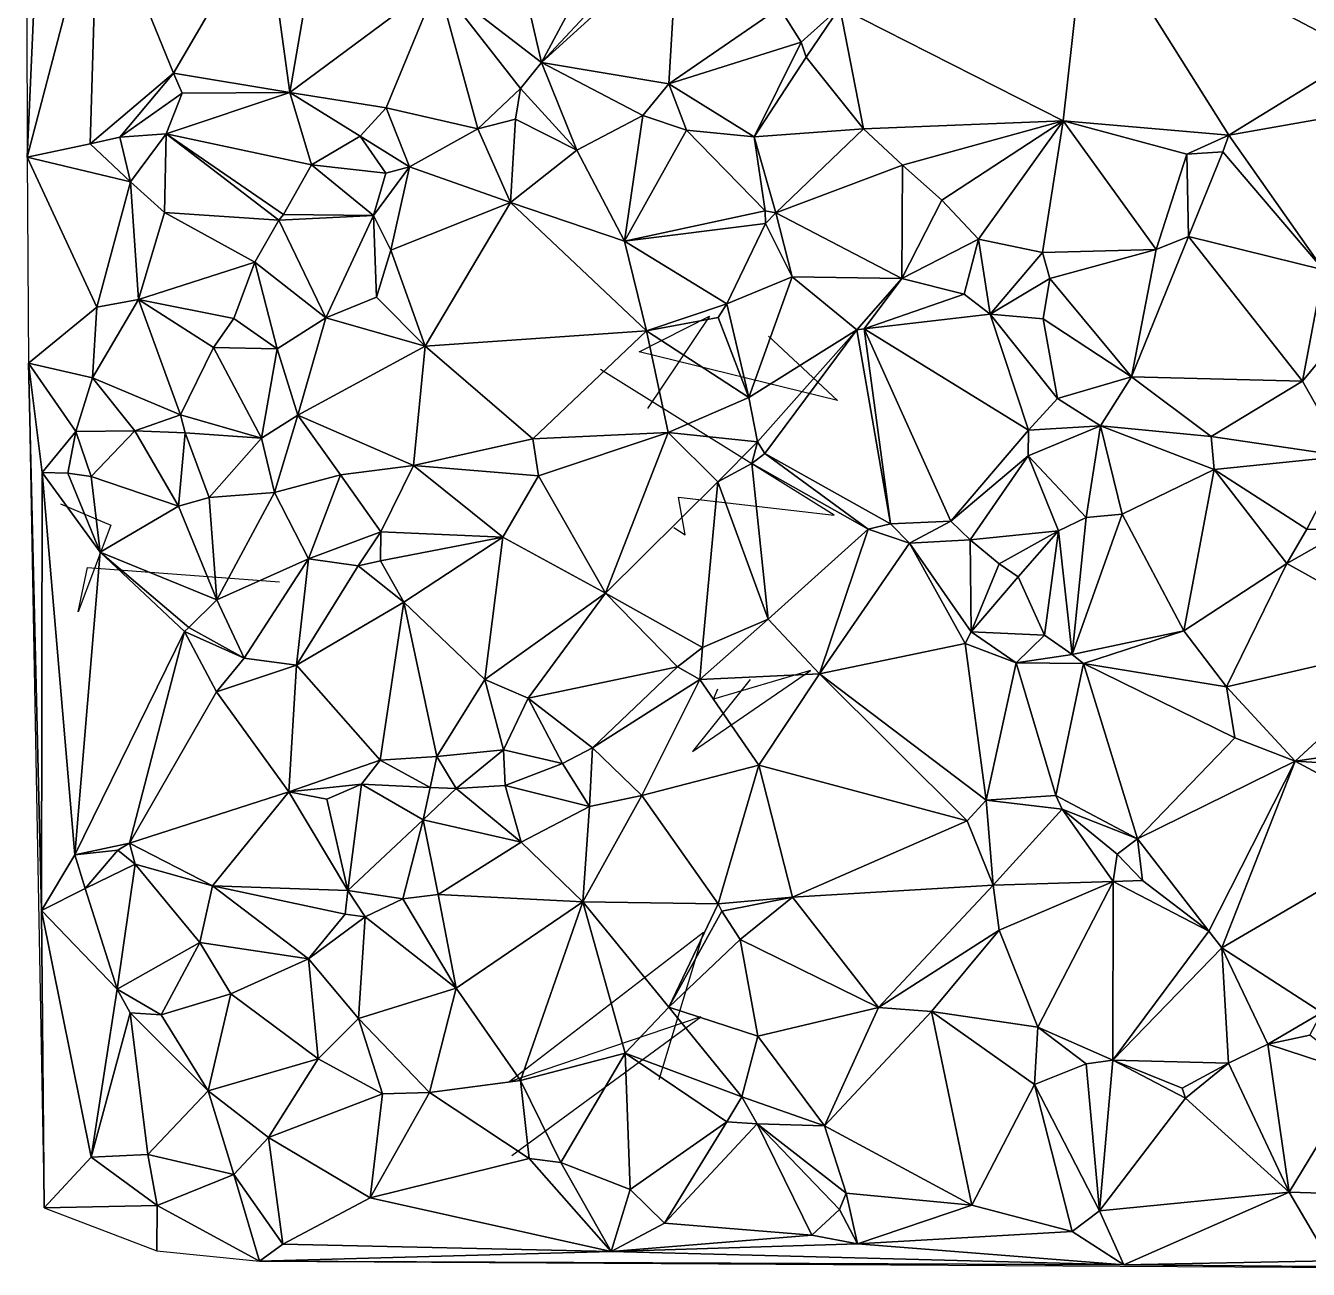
# Model space of a CAD drawing. Header units: metres. Extents: x -15 to 15.5, y -15.2 to 15.3.
# Drawn here: x -14.99 to -4.49, y -14.97 to -4.79 of the extents above; entities that cross this region are included whole.
import ezdxf

# ---------------------------------------------------------------- set-up
doc = ezdxf.new("R2010")
doc.units = ezdxf.units.M
doc.layers.add('CRACKS', color=1, linetype='Continuous')
doc.layers.add('STREET_MESH', color=7, linetype='Continuous')

msp = doc.modelspace()

# ---------------------------------------------------------------- linework, layer by layer
at = {"layer": 'CRACKS'}
for points in [[(-8.913, -7.328, 0.1), (-8.348, -7.854, 0.1), (-9.97, -7.456, 0.1), (-9.394, -7.164, 0.1), (-9.903, -7.92, 0.1)], [(-9.688, -8.893, 0.1), (-9.594, -8.954, 0.1), (-9.648, -8.646, 0.1), (-8.375, -8.794, 0.1), (-10.287, -7.601, 0.1)], [(-14.709, -8.701, 0.1), (-14.296, -8.875, 0.1), (-14.564, -9.584, 0.1), (-14.486, -9.222, 0.1), (-12.915, -9.339, 0.1)], [(-9.063, -10.137, 0.1), (-9.534, -10.727, 0.1), (-8.567, -10.065, 0.1), (-9.361, -10.3, 0.1), (-9.326, -10.214, 0.1)], [(-11.013, -14.034, 0.1), (-9.465, -12.899, 0.1), (-11.041, -13.432, 0.1), (-9.445, -12.206, 0.1), (-9.809, -13.414, 0.1)]]:
    msp.add_polyline3d(points, dxfattribs=at)
at = {"layer": 'STREET_MESH'}
for points in [[(-14.981, -5.862), (-14.834, -2.56), (-14.994, 0.175)], [(-14.981, -5.862), (-14.403, -3.652), (-14.834, -2.56)], [(-11.618, -4.433), (-10.77, -5.087), (-11.142, -3.485)], [(-10.77, -5.087), (-9.972, -3.595), (-11.142, -3.485)], [(-14.403, -3.652), (-14.981, -5.862), (-14.466, -5.753)], [(-13.783, -5.175), (-14.403, -3.652), (-14.466, -5.753)], [(-13.783, -5.175), (-13.029, -3.884), (-14.403, -3.652)], [(-10.77, -5.087), (-9.75, -3.994), (-9.972, -3.595)], [(-13.783, -5.175), (-12.83, -5.333), (-13.029, -3.884)], [(-13.029, -3.884), (-12.83, -5.333), (-12.587, -3.924)], [(-8.328, -4.637), (-6.5, -5.565), (-6.305, -3.834)], [(-6.5, -5.565), (-5.144, -5.682), (-6.305, -3.834)], [(-4.059, -5.016), (-3.868, -4.272), (-6.305, -3.834)], [(-5.144, -5.682), (-4.059, -5.016), (-6.305, -3.834)], [(-12.83, -5.333), (-11.618, -4.433), (-12.587, -3.924)], [(-9.75, -3.994), (-10.77, -5.087), (-9.656, -4.075)], [(-9.656, -4.075), (-10.77, -5.087), (-9.727, -5.263)], [(-8.821, -4.642), (-9.656, -4.075), (-9.727, -5.263)], [(-11.618, -4.433), (-12.83, -5.333), (-12.042, -5.458)], [(-11.291, -5.63), (-11.618, -4.433), (-12.042, -5.458)], [(-11.618, -4.433), (-11.291, -5.63), (-10.942, -5.301)], [(-10.77, -5.087), (-11.618, -4.433), (-10.942, -5.301)], [(-8.645, -4.921), (-8.821, -4.642), (-9.727, -5.263)], [(-8.821, -4.642), (-8.645, -4.921), (-8.328, -4.637)], [(-8.645, -4.921), (-8.604, -5.044), (-8.328, -4.637)], [(-8.604, -5.044), (-8.135, -5.63), (-8.328, -4.637)], [(-8.135, -5.63), (-6.5, -5.565), (-8.328, -4.637)], [(-8.645, -4.921), (-9.727, -5.263), (-9.03, -5.697)], [(-8.604, -5.044), (-8.645, -4.921), (-9.03, -5.697)], [(-4.059, -5.016), (-5.144, -5.682), (-3.797, -5.445)], [(-10.481, -5.805), (-10.77, -5.087), (-10.942, -5.301)], [(-10.77, -5.087), (-9.94, -5.522), (-9.727, -5.263)], [(-9.94, -5.522), (-10.77, -5.087), (-10.481, -5.805)], [(-8.135, -5.63), (-8.604, -5.044), (-9.03, -5.697)], [(-14.222, -5.699), (-13.783, -5.175), (-14.466, -5.753)], [(-14.222, -5.699), (-13.712, -5.339), (-13.783, -5.175)], [(-13.783, -5.175), (-13.712, -5.339), (-12.83, -5.333)], [(-13.712, -5.339), (-14.222, -5.699), (-13.843, -5.672)], [(-13.843, -5.672), (-12.652, -5.925), (-12.83, -5.333)], [(-13.712, -5.339), (-13.843, -5.672), (-12.83, -5.333)], [(-12.83, -5.333), (-12.256, -5.692), (-12.042, -5.458)], [(-12.652, -5.925), (-12.256, -5.692), (-12.83, -5.333)], [(-11.291, -5.63), (-10.982, -5.553), (-10.942, -5.301)], [(-10.982, -5.553), (-10.481, -5.805), (-10.942, -5.301)], [(-9.94, -5.522), (-9.583, -5.643), (-9.727, -5.263)], [(-9.727, -5.263), (-9.583, -5.643), (-9.03, -5.697)], [(-12.256, -5.692), (-11.85, -5.942), (-12.042, -5.458)], [(-11.85, -5.942), (-11.291, -5.63), (-12.042, -5.458)], [(-5.144, -5.682), (-4.368, -6.785), (-3.797, -5.445)], [(-10.982, -5.553), (-11.291, -5.63), (-11.023, -6.235)], [(-10.481, -5.805), (-10.982, -5.553), (-11.023, -6.235)], [(-9.94, -5.522), (-10.481, -5.805), (-10.092, -6.549)], [(-9.583, -5.643), (-9.94, -5.522), (-10.092, -6.549)], [(-6.5, -5.565), (-8.135, -5.63), (-7.814, -5.927)], [(-7.493, -6.216), (-6.5, -5.565), (-7.814, -5.927)], [(-7.192, -6.534), (-6.5, -5.565), (-7.493, -6.216)], [(-7.192, -6.534), (-6.669, -6.643), (-6.5, -5.565)], [(-6.669, -6.643), (-5.739, -6.619), (-6.5, -5.565)], [(-5.487, -5.838), (-5.144, -5.682), (-6.5, -5.565)], [(-5.739, -6.619), (-5.487, -5.838), (-6.5, -5.565)], [(-11.291, -5.63), (-11.85, -5.942), (-11.023, -6.235)], [(-8.938, -6.302), (-9.583, -5.643), (-10.092, -6.549)], [(-9.583, -5.643), (-8.938, -6.302), (-9.03, -5.697)], [(-8.852, -6.318), (-8.135, -5.63), (-9.03, -5.697)], [(-8.135, -5.63), (-8.852, -6.318), (-7.814, -5.927)], [(-14.981, -5.862), (-14.136, -6.065), (-14.466, -5.753)], [(-14.136, -6.065), (-14.222, -5.699), (-14.466, -5.753)], [(-14.222, -5.699), (-14.136, -6.065), (-13.843, -5.672)], [(-13.843, -5.672), (-14.136, -6.065), (-13.856, -6.316)], [(-12.921, -6.379), (-13.843, -5.672), (-13.856, -6.316)], [(-12.652, -5.925), (-13.843, -5.672), (-12.883, -6.331)], [(-13.843, -5.672), (-12.921, -6.379), (-12.883, -6.331)], [(-12.045, -5.993), (-12.256, -5.692), (-12.652, -5.925)], [(-12.256, -5.692), (-12.045, -5.993), (-11.85, -5.942)], [(-8.938, -6.302), (-8.852, -6.318), (-9.03, -5.697)], [(-5.487, -5.838), (-5.191, -5.82), (-5.144, -5.682)], [(-5.191, -5.82), (-4.368, -6.785), (-5.144, -5.682)], [(-14.41, -7.091), (-14.981, -5.862), (-14.969, -7.549)], [(-14.41, -7.091), (-14.136, -6.065), (-14.981, -5.862)], [(-10.092, -6.549), (-10.481, -5.805), (-11.023, -6.235)], [(-5.487, -5.838), (-5.739, -6.619), (-5.472, -6.511)], [(-5.191, -5.82), (-5.487, -5.838), (-5.472, -6.511)], [(-4.368, -6.785), (-5.191, -5.82), (-5.472, -6.511)], [(-12.145, -6.34), (-12.652, -5.925), (-12.883, -6.331)], [(-12.145, -6.34), (-12.045, -5.993), (-12.652, -5.925)], [(-11.85, -5.942), (-12.145, -6.34), (-12.004, -6.624)], [(-12.045, -5.993), (-12.145, -6.34), (-11.85, -5.942)], [(-11.85, -5.942), (-12.004, -6.624), (-11.023, -6.235)], [(-8.852, -6.318), (-7.819, -6.855), (-7.814, -5.927)], [(-7.819, -6.855), (-7.493, -6.216), (-7.814, -5.927)], [(-14.136, -6.065), (-14.41, -7.091), (-14.07, -7.027)], [(-13.856, -6.316), (-14.136, -6.065), (-14.07, -7.027)], [(-12.004, -6.624), (-11.724, -7.41), (-11.023, -6.235)], [(-11.724, -7.41), (-9.911, -7.284), (-11.023, -6.235)], [(-9.911, -7.284), (-10.092, -6.549), (-11.023, -6.235)], [(-7.819, -6.855), (-7.192, -6.534), (-7.493, -6.216)], [(-13.116, -6.722), (-13.856, -6.316), (-14.07, -7.027)], [(-13.116, -6.722), (-12.921, -6.379), (-13.856, -6.316)], [(-12.536, -7.179), (-12.921, -6.379), (-13.116, -6.722)], [(-12.921, -6.379), (-12.145, -6.34), (-12.883, -6.331)], [(-12.145, -6.34), (-12.921, -6.379), (-12.536, -7.179)], [(-12.122, -7.01), (-12.145, -6.34), (-12.536, -7.179)], [(-12.145, -6.34), (-12.122, -7.01), (-12.004, -6.624)], [(-8.935, -6.406), (-8.938, -6.302), (-10.092, -6.549)], [(-8.938, -6.302), (-8.935, -6.406), (-8.852, -6.318)], [(-8.852, -6.318), (-8.935, -6.406), (-8.719, -6.843)], [(-8.852, -6.318), (-8.719, -6.843), (-7.819, -6.855)], [(-9.253, -7.062), (-8.935, -6.406), (-10.092, -6.549)], [(-8.719, -6.843), (-8.935, -6.406), (-9.253, -7.062)], [(-5.739, -6.619), (-5.941, -7.661), (-5.472, -6.511)], [(-5.941, -7.661), (-4.541, -7.695), (-5.472, -6.511)], [(-4.541, -7.695), (-4.368, -6.785), (-5.472, -6.511)], [(-9.911, -7.284), (-9.253, -7.062), (-10.092, -6.549)], [(-7.31, -6.985), (-7.192, -6.534), (-7.819, -6.855)], [(-7.097, -7.147), (-7.192, -6.534), (-7.31, -6.985)], [(-6.669, -6.643), (-7.192, -6.534), (-7.097, -7.147)], [(-12.004, -6.624), (-12.122, -7.01), (-11.724, -7.41)], [(-6.669, -6.643), (-7.097, -7.147), (-6.609, -6.855)], [(-6.669, -6.643), (-6.609, -6.855), (-5.739, -6.619)], [(-6.609, -6.855), (-5.941, -7.661), (-5.739, -6.619)], [(-13.116, -6.722), (-14.07, -7.027), (-13.288, -7.182)], [(-12.934, -7.432), (-13.116, -6.722), (-13.288, -7.182)], [(-12.934, -7.432), (-12.536, -7.179), (-13.116, -6.722)], [(-4.251, -7.346), (-4.368, -6.785), (-4.541, -7.695)], [(-8.719, -6.843), (-9.253, -7.062), (-9.073, -7.829)], [(-8.719, -6.843), (-9.073, -7.829), (-8.188, -7.276)], [(-7.819, -6.855), (-8.719, -6.843), (-8.188, -7.276)], [(-8.128, -7.269), (-7.819, -6.855), (-8.188, -7.276)], [(-8.128, -7.269), (-7.31, -6.985), (-7.819, -6.855)], [(-7.097, -7.147), (-6.664, -7.186), (-6.609, -6.855)], [(-6.664, -7.186), (-5.941, -7.661), (-6.609, -6.855)], [(-14.07, -7.027), (-14.41, -7.091), (-14.446, -7.67)], [(-13.727, -7.971), (-14.07, -7.027), (-14.446, -7.67)], [(-14.07, -7.027), (-13.455, -7.42), (-13.288, -7.182)], [(-13.727, -7.971), (-13.455, -7.42), (-14.07, -7.027)], [(-12.122, -7.01), (-12.536, -7.179), (-11.724, -7.41)], [(-8.128, -7.269), (-7.097, -7.147), (-7.31, -6.985)], [(-14.446, -7.67), (-14.41, -7.091), (-14.969, -7.549)], [(-9.325, -7.176), (-9.253, -7.062), (-9.911, -7.284)], [(-9.253, -7.062), (-9.325, -7.176), (-9.073, -7.829)], [(-13.455, -7.42), (-12.934, -7.432), (-13.288, -7.182)], [(-12.934, -7.432), (-12.764, -7.974), (-12.536, -7.179)], [(-12.536, -7.179), (-12.764, -7.974), (-11.724, -7.41)], [(-9.073, -7.829), (-9.325, -7.176), (-9.911, -7.284)], [(-6.783, -8.096), (-7.097, -7.147), (-8.128, -7.269)], [(-7.097, -7.147), (-6.783, -8.096), (-6.546, -7.839)], [(-6.664, -7.186), (-7.097, -7.147), (-6.546, -7.839)], [(-5.941, -7.661), (-6.664, -7.186), (-6.546, -7.839)], [(-10.841, -8.169), (-9.911, -7.284), (-11.724, -7.41)], [(-9.911, -7.284), (-10.841, -8.169), (-9.734, -8.116)], [(-9.073, -7.829), (-9.911, -7.284), (-9.734, -8.116)], [(-9.073, -7.829), (-9.001, -8.194), (-8.188, -7.276)], [(-9.001, -8.194), (-8.941, -8.288), (-8.188, -7.276)], [(-8.941, -8.288), (-7.914, -8.863), (-8.188, -7.276)], [(-7.914, -8.863), (-8.128, -7.269), (-8.188, -7.276)], [(-8.128, -7.269), (-7.914, -8.863), (-7.418, -8.842)], [(-6.783, -8.096), (-8.128, -7.269), (-7.418, -8.842)], [(-4.192, -8.311), (-4.251, -7.346), (-4.541, -7.695)], [(-13.727, -7.971), (-13.064, -8.162), (-13.455, -7.42)], [(-13.064, -8.162), (-12.934, -7.432), (-13.455, -7.42)], [(-12.764, -7.974), (-12.934, -7.432), (-13.064, -8.162)], [(-12.764, -7.974), (-11.818, -8.386), (-11.724, -7.41)], [(-11.818, -8.386), (-10.841, -8.169), (-11.724, -7.41)], [(-14.865, -12.027), (-14.969, -7.549), (-14.843, -14.462)], [(-14.865, -12.027), (-14.857, -8.444), (-14.969, -7.549)], [(-14.583, -8.108), (-14.446, -7.67), (-14.969, -7.549)], [(-14.857, -8.444), (-14.583, -8.108), (-14.969, -7.549)], [(-6.193, -8.061), (-5.941, -7.661), (-6.546, -7.839)], [(-5.941, -7.661), (-6.193, -8.061), (-5.288, -8.15)], [(-5.941, -7.661), (-5.288, -8.15), (-4.541, -7.695)], [(-14.583, -8.108), (-14.099, -8.103), (-14.446, -7.67)], [(-14.099, -8.103), (-13.727, -7.971), (-14.446, -7.67)], [(-5.288, -8.15), (-4.192, -8.311), (-4.541, -7.695)], [(-9.001, -8.194), (-9.073, -7.829), (-9.734, -8.116)], [(-6.783, -8.096), (-6.193, -8.061), (-6.546, -7.839)], [(-13.687, -8.119), (-13.727, -7.971), (-14.099, -8.103)], [(-13.064, -8.162), (-13.727, -7.971), (-13.687, -8.119)], [(-12.764, -7.974), (-13.064, -8.162), (-12.955, -8.607)], [(-12.416, -8.463), (-12.764, -7.974), (-12.955, -8.607)], [(-12.764, -7.974), (-12.416, -8.463), (-11.818, -8.386)], [(-6.193, -8.061), (-6.787, -8.306), (-6.311, -8.811)], [(-6.787, -8.306), (-6.193, -8.061), (-6.783, -8.096)], [(-6.015, -8.786), (-6.193, -8.061), (-6.311, -8.811)], [(-6.193, -8.061), (-5.264, -8.42), (-5.288, -8.15)], [(-6.015, -8.786), (-5.264, -8.42), (-6.193, -8.061)], [(-14.583, -8.108), (-14.857, -8.444), (-14.649, -8.449)], [(-14.456, -8.475), (-14.583, -8.108), (-14.649, -8.449)], [(-14.583, -8.108), (-14.456, -8.475), (-14.099, -8.103)], [(-14.099, -8.103), (-14.456, -8.475), (-13.742, -8.718)], [(-13.687, -8.119), (-14.099, -8.103), (-13.742, -8.718)], [(-13.491, -8.647), (-13.687, -8.119), (-13.742, -8.718)], [(-13.491, -8.647), (-13.064, -8.162), (-13.687, -8.119)], [(-13.064, -8.162), (-13.491, -8.647), (-12.955, -8.607)], [(-10.795, -8.47), (-10.841, -8.169), (-11.818, -8.386)], [(-10.841, -8.169), (-10.795, -8.47), (-9.734, -8.116)], [(-10.795, -8.47), (-10.246, -9.432), (-9.734, -8.116)], [(-10.246, -9.432), (-9.327, -8.519), (-9.734, -8.116)], [(-9.327, -8.519), (-9.001, -8.194), (-9.734, -8.116)], [(-6.787, -8.306), (-6.783, -8.096), (-7.418, -8.842)], [(-5.264, -8.42), (-4.192, -8.311), (-5.288, -8.15)], [(-9.327, -8.519), (-9.047, -8.371), (-9.001, -8.194)], [(-9.001, -8.194), (-9.047, -8.371), (-8.941, -8.288)], [(-8.941, -8.288), (-9.047, -8.371), (-8.096, -8.907)], [(-7.914, -8.863), (-8.941, -8.288), (-8.096, -8.907)], [(-12.416, -8.463), (-12.086, -8.928), (-11.818, -8.386)], [(-11.818, -8.386), (-12.086, -8.928), (-11.086, -8.974)], [(-10.795, -8.47), (-11.818, -8.386), (-11.086, -8.974)], [(-9.047, -8.371), (-9.327, -8.519), (-8.915, -9.644)], [(-8.096, -8.907), (-9.047, -8.371), (-8.915, -9.644)], [(-6.787, -8.306), (-7.418, -8.842), (-7.262, -8.996)], [(-6.537, -8.921), (-6.787, -8.306), (-7.262, -8.996)], [(-6.787, -8.306), (-6.537, -8.921), (-6.311, -8.811)], [(-4.192, -8.311), (-5.264, -8.42), (-4.505, -8.908)], [(-4.182, -8.913), (-4.192, -8.311), (-4.505, -8.908)], [(-14.857, -8.444), (-14.865, -12.027), (-14.59, -11.572)], [(-14.857, -8.444), (-14.383, -9.097), (-14.649, -8.449)], [(-14.383, -9.097), (-14.857, -8.444), (-14.59, -11.572)], [(-14.383, -9.097), (-14.456, -8.475), (-14.649, -8.449)], [(-14.456, -8.475), (-14.383, -9.097), (-13.742, -8.718)], [(-12.678, -9.151), (-12.416, -8.463), (-12.955, -8.607)], [(-12.678, -9.151), (-12.086, -8.928), (-12.416, -8.463)], [(-10.246, -9.432), (-10.795, -8.47), (-11.086, -8.974)], [(-6.015, -8.786), (-5.512, -9.739), (-5.264, -8.42)], [(-5.512, -9.739), (-4.668, -9.189), (-5.264, -8.42)], [(-5.264, -8.42), (-4.668, -9.189), (-4.505, -8.908)], [(-13.491, -8.647), (-13.429, -9.487), (-12.955, -8.607)], [(-13.429, -9.487), (-12.678, -9.151), (-12.955, -8.607)], [(-9.327, -8.519), (-10.246, -9.432), (-9.452, -9.877)], [(-8.915, -9.644), (-9.327, -8.519), (-9.452, -9.877)], [(-13.429, -9.487), (-13.491, -8.647), (-13.742, -8.718)], [(-14.383, -9.097), (-13.429, -9.487), (-13.742, -8.718)], [(-6.311, -8.811), (-6.537, -8.921), (-6.427, -9.934)], [(-6.015, -8.786), (-6.311, -8.811), (-6.427, -9.934)], [(-5.512, -9.739), (-6.015, -8.786), (-6.427, -9.934)], [(-8.493, -10.092), (-8.096, -8.907), (-8.915, -9.644)], [(-8.493, -10.092), (-7.758, -9.023), (-8.096, -8.907)], [(-7.758, -9.023), (-7.914, -8.863), (-8.096, -8.907)], [(-7.914, -8.863), (-7.758, -9.023), (-7.418, -8.842)], [(-7.418, -8.842), (-7.758, -9.023), (-7.262, -8.996)], [(-7.024, -9.192), (-6.537, -8.921), (-7.262, -8.996)], [(-6.537, -8.921), (-7.024, -9.192), (-6.868, -9.297)], [(-6.652, -9.775), (-6.537, -8.921), (-6.868, -9.297)], [(-6.537, -8.921), (-6.652, -9.775), (-6.427, -9.934)], [(-4.668, -9.189), (-4.182, -8.913), (-4.505, -8.908)], [(-4.182, -8.913), (-4.668, -9.189), (-3.53, -9.822)], [(-12.272, -9.208), (-12.086, -8.928), (-12.678, -9.151)], [(-12.086, -8.928), (-12.272, -9.208), (-12.089, -9.166)], [(-12.086, -8.928), (-12.089, -9.166), (-11.086, -8.974)], [(-12.089, -9.166), (-11.897, -9.504), (-11.086, -8.974)], [(-11.897, -9.504), (-11.233, -10.138), (-11.086, -8.974)], [(-11.233, -10.138), (-10.246, -9.432), (-11.086, -8.974)], [(-7.758, -9.023), (-8.493, -10.092), (-7.303, -9.843)], [(-7.758, -9.023), (-7.252, -9.749), (-7.262, -8.996)], [(-7.252, -9.749), (-7.758, -9.023), (-7.303, -9.843)], [(-7.252, -9.749), (-7.024, -9.192), (-7.262, -8.996)], [(-13.693, -9.746), (-14.383, -9.097), (-14.59, -11.572)], [(-13.693, -9.746), (-13.658, -9.711), (-14.383, -9.097)], [(-13.658, -9.711), (-13.429, -9.487), (-14.383, -9.097)], [(-13.205, -9.962), (-12.678, -9.151), (-13.429, -9.487)], [(-13.205, -9.962), (-12.776, -10.021), (-12.678, -9.151)], [(-12.776, -10.021), (-12.272, -9.208), (-12.678, -9.151)], [(-12.272, -9.208), (-12.776, -10.021), (-11.897, -9.504)], [(-12.272, -9.208), (-11.897, -9.504), (-12.089, -9.166)], [(-7.024, -9.192), (-7.252, -9.749), (-6.868, -9.297)], [(-4.668, -9.189), (-5.512, -9.739), (-5.161, -10.199)], [(-3.53, -9.822), (-4.668, -9.189), (-5.161, -10.199)], [(-7.252, -9.749), (-6.652, -9.775), (-6.868, -9.297)], [(-10.246, -9.432), (-11.233, -10.138), (-10.88, -10.291)], [(-9.658, -10.034), (-10.246, -9.432), (-10.88, -10.291)], [(-10.246, -9.432), (-9.658, -10.034), (-9.452, -9.877)], [(-13.205, -9.962), (-13.429, -9.487), (-13.658, -9.711)], [(-11.897, -9.504), (-12.776, -10.021), (-12.09, -10.798)], [(-11.626, -10.768), (-11.897, -9.504), (-12.09, -10.798)], [(-11.626, -10.768), (-11.233, -10.138), (-11.897, -9.504)], [(-9.474, -10.139), (-8.915, -9.644), (-9.452, -9.877)], [(-9.474, -10.139), (-8.493, -10.092), (-8.915, -9.644)], [(-14.144, -11.478), (-13.693, -9.746), (-14.59, -11.572)], [(-13.693, -9.746), (-14.144, -11.478), (-13.43, -10.238)], [(-13.693, -9.746), (-13.205, -9.962), (-13.658, -9.711)], [(-13.205, -9.962), (-13.693, -9.746), (-13.43, -10.238)], [(-6.885, -10.002), (-7.252, -9.749), (-7.303, -9.843)], [(-6.885, -10.002), (-6.652, -9.775), (-7.252, -9.749)], [(-6.332, -10.008), (-5.512, -9.739), (-6.427, -9.934)], [(-5.512, -9.739), (-6.332, -10.008), (-5.161, -10.199)], [(-8.493, -10.092), (-7.13, -11.125), (-7.303, -9.843)], [(-7.13, -11.125), (-6.885, -10.002), (-7.303, -9.843)], [(-6.652, -9.775), (-6.885, -10.002), (-6.427, -9.934)], [(-4.6, -10.805), (-3.53, -9.822), (-5.161, -10.199)], [(-3.774, -10.685), (-3.53, -9.822), (-4.6, -10.805)], [(-12.776, -10.021), (-13.205, -9.962), (-13.43, -10.238)], [(-9.658, -10.034), (-9.474, -10.139), (-9.452, -9.877)], [(-6.885, -10.002), (-6.332, -10.008), (-6.427, -9.934)], [(-12.84, -11.057), (-12.776, -10.021), (-13.43, -10.238)], [(-12.776, -10.021), (-12.84, -11.057), (-12.09, -10.798)], [(-10.353, -10.697), (-9.658, -10.034), (-10.88, -10.291)], [(-10.353, -10.697), (-9.474, -10.139), (-9.658, -10.034)], [(-6.885, -10.002), (-7.13, -11.125), (-6.559, -11.087)], [(-6.332, -10.008), (-6.885, -10.002), (-6.559, -11.087)], [(-6.332, -10.008), (-6.559, -11.087), (-5.892, -11.442)], [(-6.332, -10.008), (-5.093, -10.615), (-5.161, -10.199)], [(-5.093, -10.615), (-6.332, -10.008), (-5.892, -11.442)], [(-11.233, -10.138), (-11.626, -10.768), (-11.082, -10.714)], [(-11.233, -10.138), (-11.082, -10.714), (-10.88, -10.291)], [(-9.474, -10.139), (-10.353, -10.697), (-9.948, -11.086)], [(-9.474, -10.139), (-9.948, -11.086), (-8.992, -10.839)], [(-8.493, -10.092), (-9.474, -10.139), (-8.992, -10.839)], [(-8.493, -10.092), (-8.992, -10.839), (-7.284, -11.294)], [(-7.13, -11.125), (-8.493, -10.092), (-7.284, -11.294)], [(-14.144, -11.478), (-12.84, -11.057), (-13.43, -10.238)], [(-11.082, -10.714), (-10.599, -10.825), (-10.88, -10.291)], [(-10.599, -10.825), (-10.353, -10.697), (-10.88, -10.291)], [(-5.093, -10.615), (-4.6, -10.805), (-5.161, -10.199)], [(-10.599, -10.825), (-10.377, -11.177), (-10.353, -10.697)], [(-10.353, -10.697), (-10.377, -11.177), (-9.948, -11.086)], [(-4.6, -10.805), (-5.093, -10.615), (-5.892, -11.442)], [(-3.774, -10.685), (-4.6, -10.805), (-3.688, -10.86)], [(-12.84, -11.057), (-12.243, -10.994), (-12.09, -10.798)], [(-12.243, -10.994), (-11.681, -11.021), (-12.09, -10.798)], [(-11.681, -11.021), (-11.626, -10.768), (-12.09, -10.798)], [(-11.469, -11.031), (-11.626, -10.768), (-11.681, -11.021)], [(-11.626, -10.768), (-11.469, -11.031), (-11.082, -10.714)], [(-11.469, -11.031), (-11.068, -11.005), (-11.082, -10.714)], [(-11.068, -11.005), (-10.599, -10.825), (-11.082, -10.714)], [(-5.307, -12.197), (-4.6, -10.805), (-5.892, -11.442)], [(-4.6, -10.805), (-5.307, -12.197), (-5.201, -12.334)], [(-3.553, -11.372), (-4.6, -10.805), (-5.201, -12.334)], [(-4.6, -10.805), (-3.553, -11.372), (-3.688, -10.86)], [(-10.377, -11.177), (-10.599, -10.825), (-11.068, -11.005)], [(-9.948, -11.086), (-9.325, -11.975), (-8.992, -10.839)], [(-8.992, -10.839), (-9.325, -11.975), (-8.714, -11.919)], [(-7.284, -11.294), (-8.992, -10.839), (-8.714, -11.919)], [(-12.529, -11.117), (-12.243, -10.994), (-12.84, -11.057)], [(-12.356, -11.864), (-12.243, -10.994), (-12.529, -11.117)], [(-11.738, -11.286), (-12.243, -10.994), (-12.356, -11.864)], [(-12.243, -10.994), (-11.738, -11.286), (-11.681, -11.021)], [(-11.738, -11.286), (-11.469, -11.031), (-11.681, -11.021)], [(-11.068, -11.005), (-11.469, -11.031), (-10.937, -11.468)], [(-10.377, -11.177), (-11.068, -11.005), (-10.937, -11.468)], [(-12.84, -11.057), (-14.144, -11.478), (-13.464, -11.827)], [(-12.356, -11.864), (-12.84, -11.057), (-13.464, -11.827)], [(-12.356, -11.864), (-12.529, -11.117), (-12.84, -11.057)], [(-11.469, -11.031), (-11.738, -11.286), (-10.937, -11.468)], [(-9.325, -11.975), (-9.948, -11.086), (-10.433, -11.958)], [(-9.948, -11.086), (-10.377, -11.177), (-10.433, -11.958)], [(-7.073, -11.82), (-7.13, -11.125), (-7.284, -11.294)], [(-7.13, -11.125), (-6.508, -11.199), (-6.559, -11.087)], [(-6.508, -11.199), (-7.13, -11.125), (-7.073, -11.82)], [(-6.559, -11.087), (-6.508, -11.199), (-5.892, -11.442)], [(-10.377, -11.177), (-10.937, -11.468), (-10.433, -11.958)], [(-6.508, -11.199), (-7.073, -11.82), (-6.09, -11.79)], [(-6.058, -11.567), (-6.508, -11.199), (-6.09, -11.79)], [(-6.508, -11.199), (-6.058, -11.567), (-5.892, -11.442)], [(-11.738, -11.286), (-12.356, -11.864), (-11.906, -11.933)], [(-11.617, -11.897), (-11.738, -11.286), (-11.906, -11.933)], [(-11.738, -11.286), (-11.617, -11.897), (-10.937, -11.468)], [(-7.073, -11.82), (-7.284, -11.294), (-8.714, -11.919)], [(-6.058, -11.567), (-5.85, -11.784), (-5.892, -11.442)], [(-5.85, -11.784), (-5.307, -12.197), (-5.892, -11.442)], [(-4.382, -12.863), (-3.553, -11.372), (-5.201, -12.334)], [(-14.238, -11.535), (-14.144, -11.478), (-14.59, -11.572)], [(-14.506, -11.849), (-14.238, -11.535), (-14.59, -11.572)], [(-14.506, -11.849), (-14.097, -11.648), (-14.238, -11.535)], [(-14.238, -11.535), (-14.097, -11.648), (-14.144, -11.478)], [(-14.144, -11.478), (-14.097, -11.648), (-13.464, -11.827)], [(-10.937, -11.468), (-11.617, -11.897), (-10.433, -11.958)], [(-14.865, -12.027), (-14.506, -11.849), (-14.59, -11.572)], [(-14.097, -11.648), (-14.506, -11.849), (-14.245, -12.671)], [(-13.568, -12.29), (-14.097, -11.648), (-14.245, -12.671)], [(-14.097, -11.648), (-13.568, -12.29), (-13.464, -11.827)], [(-6.058, -11.567), (-6.09, -11.79), (-5.85, -11.784)], [(-14.245, -12.671), (-14.506, -11.849), (-14.865, -12.027)], [(-13.568, -12.29), (-12.677, -12.423), (-13.464, -11.827)], [(-12.677, -12.423), (-12.379, -12.059), (-13.464, -11.827)], [(-12.379, -12.059), (-12.356, -11.864), (-13.464, -11.827)], [(-12.356, -11.864), (-12.379, -12.059), (-12.213, -12.081)], [(-11.906, -11.933), (-12.356, -11.864), (-12.213, -12.081)], [(-8.011, -12.821), (-7.073, -11.82), (-8.714, -11.919)], [(-7.022, -12.188), (-7.073, -11.82), (-8.011, -12.821)], [(-6.09, -11.79), (-7.073, -11.82), (-7.022, -12.188)], [(-6.09, -11.79), (-7.022, -12.188), (-6.707, -12.984)], [(-6.092, -13.252), (-6.09, -11.79), (-6.707, -12.984)], [(-5.307, -12.197), (-6.09, -11.79), (-6.092, -13.252)], [(-6.09, -11.79), (-5.307, -12.197), (-5.85, -11.784)], [(-11.906, -11.933), (-12.213, -12.081), (-11.469, -12.664)], [(-11.617, -11.897), (-11.906, -11.933), (-11.469, -12.664)], [(-10.433, -11.958), (-11.617, -11.897), (-11.469, -12.664)], [(-10.433, -11.958), (-11.469, -12.664), (-10.942, -13.421)], [(-10.433, -11.958), (-10.942, -13.421), (-10.084, -13.197)], [(-9.727, -12.82), (-10.433, -11.958), (-10.084, -13.197)], [(-9.325, -11.975), (-10.433, -11.958), (-9.727, -12.82)], [(-9.325, -11.975), (-9.293, -12.035), (-8.714, -11.919)], [(-9.293, -12.035), (-9.143, -12.266), (-8.714, -11.919)], [(-9.143, -12.266), (-8.011, -12.821), (-8.714, -11.919)], [(-14.457, -14.047), (-14.865, -12.027), (-14.843, -14.462)], [(-14.457, -14.047), (-14.245, -12.671), (-14.865, -12.027)], [(-12.213, -12.081), (-12.379, -12.059), (-12.677, -12.423)], [(-9.293, -12.035), (-9.325, -11.975), (-9.727, -12.82)], [(-9.143, -12.266), (-9.293, -12.035), (-9.727, -12.82)], [(-12.213, -12.081), (-12.677, -12.423), (-12.268, -12.913)], [(-12.213, -12.081), (-12.268, -12.913), (-11.469, -12.664)], [(-8.999, -13.058), (-9.143, -12.266), (-9.727, -12.82)], [(-9.143, -12.266), (-8.999, -13.058), (-8.011, -12.821)], [(-7.022, -12.188), (-8.011, -12.821), (-7.576, -12.855)], [(-6.707, -12.984), (-7.022, -12.188), (-7.576, -12.855)], [(-5.307, -12.197), (-6.092, -13.252), (-5.201, -12.334)], [(-13.568, -12.29), (-14.245, -12.671), (-13.883, -12.882)], [(-13.315, -12.709), (-13.568, -12.29), (-13.883, -12.882)], [(-12.677, -12.423), (-13.568, -12.29), (-13.315, -12.709)], [(-6.092, -13.252), (-5.146, -13.278), (-5.201, -12.334)], [(-4.825, -13.123), (-4.382, -12.863), (-5.201, -12.334)], [(-5.146, -13.278), (-4.825, -13.123), (-5.201, -12.334)], [(-12.677, -12.423), (-13.315, -12.709), (-12.598, -13.242)], [(-12.268, -12.913), (-12.677, -12.423), (-12.598, -13.242)], [(-14.137, -12.867), (-14.245, -12.671), (-14.457, -14.047)], [(-14.245, -12.671), (-14.137, -12.867), (-13.883, -12.882)], [(-11.469, -12.664), (-12.268, -12.913), (-11.686, -13.519)], [(-10.942, -13.421), (-11.469, -12.664), (-11.686, -13.519)], [(-13.498, -13.505), (-13.315, -12.709), (-13.883, -12.882)], [(-13.315, -12.709), (-13.498, -13.505), (-12.598, -13.242)], [(-14.137, -12.867), (-14.457, -14.047), (-13.992, -14.026)], [(-13.498, -13.505), (-14.137, -12.867), (-13.992, -14.026)], [(-14.137, -12.867), (-13.498, -13.505), (-13.883, -12.882)], [(-12.071, -13.528), (-12.268, -12.913), (-12.598, -13.242)], [(-12.268, -12.913), (-12.071, -13.528), (-11.686, -13.519)], [(-9.131, -13.553), (-9.727, -12.82), (-10.084, -13.197)], [(-9.131, -13.553), (-8.999, -13.058), (-9.727, -12.82)], [(-8.999, -13.058), (-8.452, -13.79), (-8.011, -12.821)], [(-8.011, -12.821), (-8.452, -13.79), (-7.576, -12.855)], [(-8.452, -13.79), (-7.248, -14.439), (-7.576, -12.855)], [(-6.735, -13.453), (-6.707, -12.984), (-7.576, -12.855)], [(-7.248, -14.439), (-6.735, -13.453), (-7.576, -12.855)], [(-4.825, -13.123), (-4.479, -13.049), (-4.382, -12.863)], [(-6.735, -13.453), (-6.311, -13.283), (-6.707, -12.984)], [(-6.311, -13.283), (-6.092, -13.252), (-6.707, -12.984)], [(-8.999, -13.058), (-9.131, -13.553), (-8.452, -13.79)], [(-4.825, -13.123), (-5.146, -13.278), (-4.65, -14.333)], [(-4.065, -13.371), (-4.479, -13.049), (-4.825, -13.123)], [(-4.065, -13.371), (-4.825, -13.123), (-4.65, -14.333)], [(-10.942, -13.421), (-10.612, -14.091), (-10.084, -13.197)], [(-10.612, -14.091), (-10.043, -14.313), (-10.084, -13.197)], [(-10.043, -14.313), (-9.254, -13.759), (-10.084, -13.197)], [(-9.254, -13.759), (-9.131, -13.553), (-10.084, -13.197)], [(-13.498, -13.505), (-13.004, -13.886), (-12.598, -13.242)], [(-13.004, -13.886), (-12.071, -13.528), (-12.598, -13.242)], [(-6.311, -13.283), (-6.735, -13.453), (-6.202, -14.485)], [(-6.092, -13.252), (-6.311, -13.283), (-6.202, -14.485)], [(-5.498, -13.565), (-6.092, -13.252), (-6.202, -14.485)], [(-6.092, -13.252), (-5.498, -13.565), (-5.525, -13.482)], [(-5.146, -13.278), (-6.092, -13.252), (-5.525, -13.482)], [(-5.498, -13.565), (-5.146, -13.278), (-5.525, -13.482)], [(-5.146, -13.278), (-5.498, -13.565), (-4.65, -14.333)], [(-10.87, -14.058), (-10.942, -13.421), (-11.686, -13.519)], [(-10.87, -14.058), (-10.612, -14.091), (-10.942, -13.421)], [(-4.065, -13.371), (-4.65, -14.333), (-4.381, -14.341)], [(-13.29, -14.188), (-13.498, -13.505), (-13.992, -14.026)], [(-13.498, -13.505), (-13.29, -14.188), (-13.004, -13.886)], [(-12.173, -14.38), (-12.071, -13.528), (-13.004, -13.886)], [(-11.686, -13.519), (-12.071, -13.528), (-12.173, -14.38)], [(-10.87, -14.058), (-11.686, -13.519), (-12.173, -14.38)], [(-6.427, -14.655), (-6.735, -13.453), (-7.248, -14.439)], [(-6.735, -13.453), (-6.427, -14.655), (-6.202, -14.485)], [(-9.131, -13.553), (-9.254, -13.759), (-9.005, -13.774)], [(-8.452, -13.79), (-9.131, -13.553), (-9.005, -13.774)], [(-4.65, -14.333), (-5.498, -13.565), (-6.202, -14.485)], [(-9.762, -14.587), (-9.254, -13.759), (-10.043, -14.313)], [(-9.254, -13.759), (-9.762, -14.587), (-9.005, -13.774)], [(-9.762, -14.587), (-8.557, -14.686), (-9.005, -13.774)], [(-8.277, -14.341), (-8.452, -13.79), (-9.005, -13.774)], [(-8.557, -14.686), (-8.331, -14.476), (-9.005, -13.774)], [(-8.331, -14.476), (-8.277, -14.341), (-9.005, -13.774)], [(-8.277, -14.341), (-7.248, -14.439), (-8.452, -13.79)], [(-13.29, -14.188), (-12.887, -14.76), (-13.004, -13.886)], [(-12.887, -14.76), (-12.173, -14.38), (-13.004, -13.886)], [(-13.916, -14.442), (-14.457, -14.047), (-14.843, -14.462)], [(-14.457, -14.047), (-13.916, -14.442), (-13.992, -14.026)], [(-13.916, -14.442), (-13.29, -14.188), (-13.992, -14.026)], [(-10.2, -14.82), (-10.87, -14.058), (-12.173, -14.38)], [(-10.612, -14.091), (-10.87, -14.058), (-10.2, -14.82)], [(-10.043, -14.313), (-10.612, -14.091), (-10.2, -14.82)], [(-13.29, -14.188), (-13.916, -14.442), (-13.078, -14.899)], [(-12.887, -14.76), (-13.29, -14.188), (-13.078, -14.899)], [(-12.887, -14.76), (-10.2, -14.82), (-12.173, -14.38)], [(-9.762, -14.587), (-10.043, -14.313), (-10.2, -14.82)], [(-8.277, -14.341), (-8.331, -14.476), (-8.183, -14.756)], [(-7.248, -14.439), (-8.277, -14.341), (-8.183, -14.756)], [(-4.65, -14.333), (-6.202, -14.485), (-6.002, -14.927)], [(-4.65, -14.333), (-6.002, -14.927), (-4.319, -14.895)], [(-4.381, -14.341), (-4.65, -14.333), (-4.319, -14.895)], [(-13.919, -14.815), (-13.916, -14.442), (-14.843, -14.462)], [(-13.916, -14.442), (-13.919, -14.815), (-13.078, -14.899)], [(-8.331, -14.476), (-8.557, -14.686), (-8.183, -14.756)], [(-6.427, -14.655), (-7.248, -14.439), (-8.183, -14.756)], [(-6.202, -14.485), (-6.427, -14.655), (-6.002, -14.927)], [(-8.557, -14.686), (-9.762, -14.587), (-10.2, -14.82)], [(-8.557, -14.686), (-10.2, -14.82), (-8.183, -14.756)], [(-6.002, -14.927), (-6.427, -14.655), (-8.183, -14.756)], [(-10.2, -14.82), (-12.887, -14.76), (-13.078, -14.899)], [(-10.2, -14.82), (-6.002, -14.927), (-8.183, -14.756)], [(-6.002, -14.927), (-10.2, -14.82), (-13.078, -14.899)], [(-1.805, -14.965), (-6.002, -14.927), (-13.078, -14.899)], [(-4.319, -14.895), (-6.002, -14.927), (-1.805, -14.965)]]:
    msp.add_3dface(points, dxfattribs=at)

doc.saveas('drawing.dxf')
